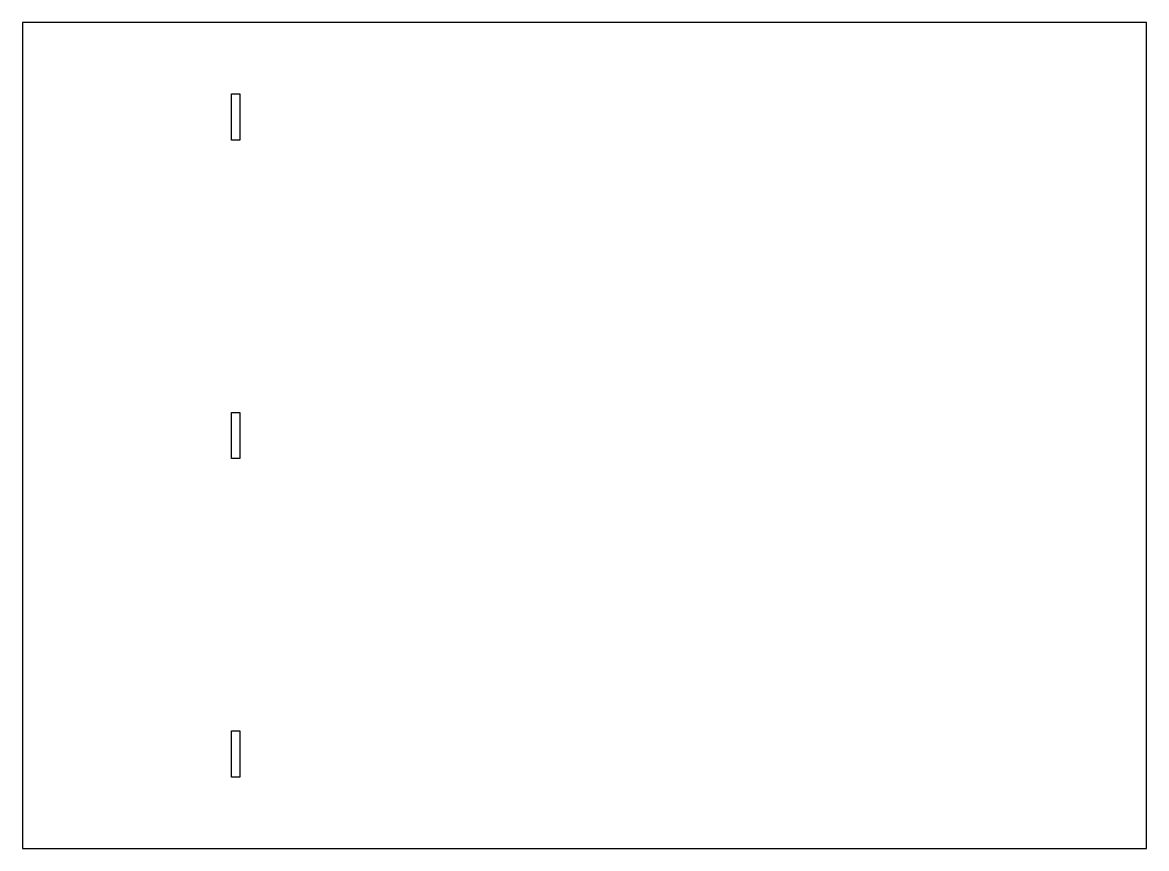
# Model space of a CAD drawing. Header units: millimetres. Extents: x 59629 to 60337, y 39607 to 40127.
import ezdxf

# ---------------------------------------------------------------- set-up
doc = ezdxf.new("R2010")
doc.units = ezdxf.units.MM
doc.layers.add('Layer1', color=12, linetype='Continuous')

msp = doc.modelspace()

# ---------------------------------------------------------------- linework, layer by layer
at = {"layer": 'Layer1'}
for points in [[(60336.71, 40127.39), (59629.31, 40127.39), (59629.31, 39607.39), (60336.71, 39607.39)], [(59766.05, 40053.36), (59760.92, 40053.36), (59760.92, 40082.39), (59766.05, 40082.39)], [(59766.05, 39852.88), (59760.92, 39852.88), (59760.92, 39881.91), (59766.05, 39881.91)], [(59766.05, 39681.53), (59766.05, 39652.39), (59760.92, 39652.39), (59760.92, 39681.53)]]:
    msp.add_lwpolyline(points, close=True, dxfattribs=at)

doc.saveas('drawing.dxf')
